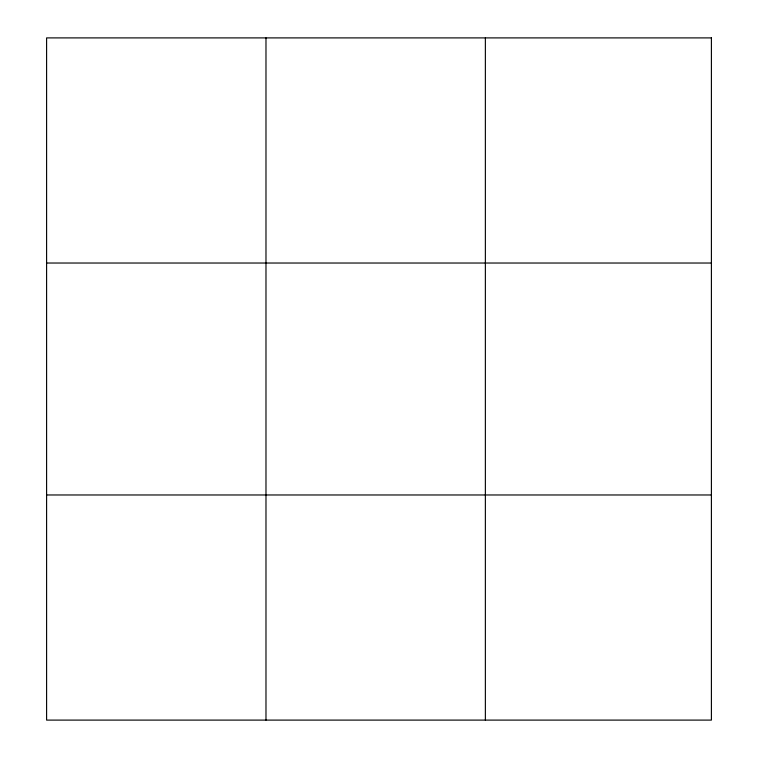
<?xml version="1.0" encoding="UTF-8"?>
<svg xmlns="http://www.w3.org/2000/svg" width="758" height="758" viewBox="0 0 758 758"><rect width="100%" height="100%" fill="white"/><g stroke="black" fill="none" stroke-linecap="round" stroke-linejoin="round"><path stroke-width="1.14" d="M265.982 37.9L265.982 720.1M485.366 37.9L485.366 720.1M46.598 263.026L711.402 263.026M46.598 494.974L711.402 494.974M711.402 37.9L711.402 720.1L46.598 720.1L46.598 37.9L711.402 37.9"/></g></svg>
